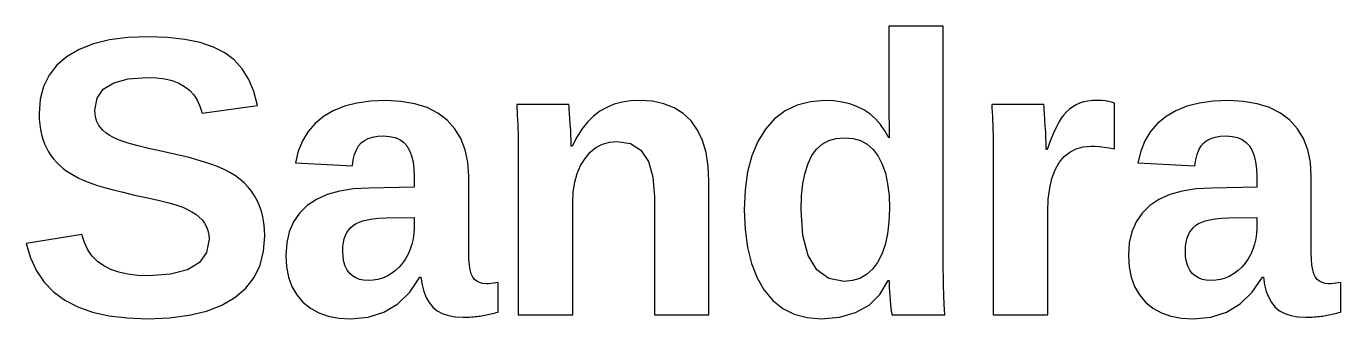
# Model space of a CAD drawing. Header units: metres. Extents: x 18 to 589, y 31 to 387.
# Drawn here: x 247.93 to 284.61, y 320.57 to 328.73 of the extents above; entities that cross this region are included whole.
import ezdxf

# ---------------------------------------------------------------- set-up
doc = ezdxf.new("R2010")
doc.units = ezdxf.units.M

msp = doc.modelspace()

# ---------------------------------------------------------------- linework, layer by layer
for p, q in [((273.518, 328.729), (271.994, 328.729)), ((271.994, 328.729), (271.994, 326.586)), ((273.518, 321.958), (273.518, 328.729)), ((250.253, 328.348), (249.8, 328.238)), ((250.763, 328.414), (250.253, 328.348)), ((251.329, 328.436), (250.763, 328.414)), ((251.869, 328.418), (251.329, 328.436)), ((252.353, 328.365), (251.869, 328.418)), ((252.78, 328.276), (252.353, 328.365)), ((249.404, 328.083), (249.064, 327.885)), ((249.8, 328.238), (249.404, 328.083)), ((253.15, 328.151), (252.78, 328.276)), ((253.464, 327.991), (253.15, 328.151)), ((253.729, 327.79), (253.464, 327.991)), ((248.784, 327.645), (248.566, 327.367)), ((249.064, 327.885), (248.784, 327.645)), ((253.953, 327.542), (253.729, 327.79)), ((248.566, 327.367), (248.41, 327.05)), ((250.366, 327.156), (250.773, 327.265)), ((250.773, 327.265), (251.296, 327.302)), ((251.296, 327.302), (251.557, 327.292)), ((251.557, 327.292), (251.792, 327.262)), ((251.792, 327.262), (252.002, 327.212)), ((252.002, 327.212), (252.187, 327.142)), ((254.137, 327.248), (253.953, 327.542)), ((254.28, 326.908), (254.137, 327.248)), ((248.41, 327.05), (248.317, 326.693)), ((249.901, 326.719), (250.075, 326.974)), ((250.075, 326.974), (250.366, 327.156)), ((252.187, 327.142), (252.346, 327.052)), ((252.346, 327.052), (252.483, 326.943)), ((252.483, 326.943), (252.6, 326.814)), ((254.383, 326.521), (254.28, 326.908)), ((248.317, 326.693), (248.286, 326.298)), ((249.842, 326.391), (249.901, 326.719)), ((252.6, 326.814), (252.697, 326.665)), ((252.697, 326.665), (252.774, 326.497)), ((252.774, 326.497), (252.832, 326.309)), ((252.832, 326.309), (254.383, 326.521)), ((256.804, 326.497), (256.493, 326.373)), ((257.152, 326.586), (256.804, 326.497)), ((257.537, 326.639), (257.152, 326.586)), ((257.959, 326.656), (257.537, 326.639)), ((258.383, 326.634), (257.959, 326.656)), ((258.767, 326.569), (258.383, 326.634)), ((259.11, 326.459), (258.767, 326.569)), ((263.066, 326.548), (261.612, 326.548)), ((261.612, 326.548), (261.618, 326.45)), ((263.073, 326.493), (263.066, 326.548)), ((263.08, 326.41), (263.073, 326.493)), ((264.127, 326.467), (263.934, 326.358)), ((264.335, 326.552), (264.127, 326.467)), ((264.558, 326.613), (264.335, 326.552)), ((264.795, 326.65), (264.558, 326.613)), ((265.046, 326.662), (264.795, 326.65)), ((265.402, 326.639), (265.046, 326.662)), ((265.723, 326.57), (265.402, 326.639)), ((266.009, 326.455), (265.723, 326.57)), ((269.435, 326.529), (269.101, 326.37)), ((269.808, 326.625), (269.435, 326.529)), ((270.22, 326.656), (269.808, 326.625)), ((270.463, 326.646), (270.22, 326.656)), ((270.692, 326.615), (270.463, 326.646)), ((270.907, 326.563), (270.692, 326.615)), ((271.109, 326.49), (270.907, 326.563)), ((271.297, 326.396), (271.109, 326.49)), ((271.994, 326.586), (272.005, 325.62)), ((276.322, 326.548), (274.868, 326.548)), ((274.868, 326.548), (274.874, 326.445)), ((276.329, 326.493), (276.322, 326.548)), ((276.336, 326.406), (276.329, 326.493)), ((277.129, 326.486), (277.042, 326.421)), ((277.222, 326.54), (277.129, 326.486)), ((277.322, 326.584), (277.222, 326.54)), ((277.432, 326.618), (277.322, 326.584)), ((277.552, 326.642), (277.432, 326.618)), ((277.681, 326.657), (277.552, 326.642)), ((277.819, 326.662), (277.681, 326.657)), ((277.932, 326.658), (277.819, 326.662)), ((278.035, 326.649), (277.932, 326.658)), ((278.13, 326.632), (278.035, 326.649)), ((278.215, 326.61), (278.13, 326.632)), ((278.291, 326.58), (278.215, 326.61)), ((278.291, 325.306), (278.291, 326.58)), ((280.317, 326.497), (280.007, 326.373)), ((280.665, 326.586), (280.317, 326.497)), ((281.05, 326.639), (280.665, 326.586)), ((281.472, 326.656), (281.05, 326.639)), ((281.896, 326.634), (281.472, 326.656)), ((282.28, 326.569), (281.896, 326.634)), ((282.623, 326.459), (282.28, 326.569)), ((248.286, 326.298), (248.29, 326.139)), ((248.29, 326.139), (248.302, 325.988)), ((249.849, 326.276), (249.842, 326.391)), ((249.867, 326.169), (249.849, 326.276)), ((249.898, 326.072), (249.867, 326.169)), ((256.22, 326.214), (255.985, 326.021)), ((256.493, 326.373), (256.22, 326.214)), ((259.412, 326.306), (259.11, 326.459)), ((259.673, 326.108), (259.412, 326.306)), ((259.89, 325.871), (259.673, 326.108)), ((261.618, 326.45), (261.624, 326.347)), ((261.624, 326.347), (261.63, 326.239)), ((261.63, 326.239), (261.636, 326.126)), ((261.636, 326.126), (261.641, 326.008)), ((263.089, 326.3), (263.08, 326.41)), ((263.099, 326.162), (263.089, 326.3)), ((263.109, 325.997), (263.099, 326.162)), ((263.753, 326.222), (263.586, 326.056)), ((263.934, 326.358), (263.753, 326.222)), ((266.261, 326.294), (266.009, 326.455)), ((266.478, 326.087), (266.261, 326.294)), ((268.807, 326.148), (268.552, 325.862)), ((269.101, 326.37), (268.807, 326.148)), ((271.47, 326.282), (271.297, 326.396)), ((271.626, 326.147), (271.47, 326.282)), ((271.765, 325.992), (271.626, 326.147)), ((274.874, 326.445), (274.88, 326.336)), ((274.88, 326.336), (274.886, 326.222)), ((274.886, 326.222), (274.892, 326.102)), ((274.892, 326.102), (274.898, 325.976)), ((276.345, 326.287), (276.336, 326.406)), ((276.355, 326.136), (276.345, 326.287)), ((276.365, 325.954), (276.355, 326.136)), ((276.81, 326.165), (276.739, 326.05)), ((276.882, 326.261), (276.81, 326.165)), ((276.959, 326.346), (276.882, 326.261)), ((277.042, 326.421), (276.959, 326.346)), ((279.733, 326.214), (279.498, 326.021)), ((280.007, 326.373), (279.733, 326.214)), ((282.925, 326.306), (282.623, 326.459)), ((283.186, 326.108), (282.925, 326.306)), ((283.403, 325.871), (283.186, 326.108)), ((248.302, 325.988), (248.324, 325.843)), ((248.324, 325.843), (248.353, 325.706)), ((249.941, 325.983), (249.898, 326.072)), ((249.997, 325.902), (249.941, 325.983)), ((250.065, 325.829), (249.997, 325.902)), ((250.145, 325.759), (250.065, 325.829)), ((250.236, 325.695), (250.145, 325.759)), ((255.789, 325.794), (255.632, 325.534)), ((255.985, 326.021), (255.789, 325.794)), ((260.058, 325.596), (259.89, 325.871)), ((261.641, 326.008), (261.646, 325.881)), ((261.646, 325.881), (261.65, 325.74)), ((261.65, 325.74), (261.653, 325.585)), ((263.119, 325.829), (263.109, 325.997)), ((263.126, 325.684), (263.119, 325.829)), ((263.43, 325.861), (263.288, 325.636)), ((263.586, 326.056), (263.43, 325.861)), ((266.658, 325.835), (266.478, 326.087)), ((266.797, 325.542), (266.658, 325.835)), ((268.552, 325.862), (268.34, 325.517)), ((271.888, 325.816), (271.765, 325.992)), ((271.994, 325.62), (271.888, 325.816)), ((274.898, 325.976), (274.902, 325.84)), ((274.902, 325.84), (274.906, 325.692)), ((276.375, 325.769), (276.365, 325.954)), ((276.382, 325.61), (276.375, 325.769)), ((276.584, 325.731), (276.501, 325.527)), ((276.663, 325.905), (276.584, 325.731)), ((276.739, 326.05), (276.663, 325.905)), ((279.302, 325.794), (279.145, 325.534)), ((279.498, 326.021), (279.302, 325.794)), ((283.572, 325.596), (283.403, 325.871)), ((248.353, 325.706), (248.391, 325.577)), ((248.391, 325.577), (248.437, 325.454)), ((248.437, 325.454), (248.489, 325.338)), ((250.34, 325.635), (250.236, 325.695)), ((250.455, 325.579), (250.34, 325.635)), ((250.602, 325.524), (250.455, 325.579)), ((250.798, 325.462), (250.602, 325.524)), ((251.045, 325.396), (250.798, 325.462)), ((251.341, 325.323), (251.045, 325.396)), ((255.632, 325.534), (255.514, 325.241)), ((257.138, 325.282), (257.199, 325.389)), ((257.199, 325.389), (257.272, 325.476)), ((257.272, 325.476), (257.361, 325.546)), ((257.361, 325.546), (257.467, 325.6)), ((257.467, 325.6), (257.591, 325.638)), ((257.591, 325.638), (257.733, 325.661)), ((257.733, 325.661), (257.894, 325.669)), ((257.894, 325.669), (258.066, 325.658)), ((258.066, 325.658), (258.217, 325.624)), ((258.217, 325.624), (258.349, 325.568)), ((258.349, 325.568), (258.459, 325.49)), ((258.459, 325.49), (258.55, 325.39)), ((258.55, 325.39), (258.622, 325.266)), ((260.179, 325.285), (260.058, 325.596)), ((261.653, 325.585), (261.655, 325.417)), ((261.655, 325.417), (261.655, 325.235)), ((263.132, 325.561), (263.126, 325.684)), ((263.135, 325.46), (263.132, 325.561)), ((263.136, 325.381), (263.135, 325.46)), ((263.158, 325.381), (263.136, 325.381)), ((263.288, 325.636), (263.158, 325.381)), ((263.824, 325.346), (264.003, 325.441)), ((264.003, 325.441), (264.198, 325.498)), ((264.198, 325.498), (264.411, 325.517)), ((264.411, 325.517), (264.788, 325.455)), ((264.788, 325.455), (265.081, 325.27)), ((266.897, 325.205), (266.797, 325.542)), ((268.34, 325.517), (268.175, 325.119)), ((269.983, 325.302), (270.14, 325.441)), ((270.14, 325.441), (270.322, 325.541)), ((270.322, 325.541), (270.53, 325.6)), ((270.53, 325.6), (270.762, 325.62)), ((270.762, 325.62), (270.998, 325.6)), ((270.998, 325.6), (271.209, 325.538)), ((271.209, 325.538), (271.396, 325.436)), ((271.396, 325.436), (271.559, 325.292)), ((272.005, 325.62), (271.994, 325.62)), ((274.906, 325.692), (274.909, 325.531)), ((274.909, 325.531), (274.911, 325.357)), ((276.388, 325.478), (276.382, 325.61)), ((276.391, 325.373), (276.388, 325.478)), ((276.392, 325.295), (276.391, 325.373)), ((276.501, 325.527), (276.414, 325.295)), ((277.225, 325.313), (277.422, 325.368)), ((277.422, 325.368), (277.64, 325.387)), ((277.64, 325.387), (277.756, 325.384)), ((277.756, 325.384), (277.88, 325.374)), ((277.88, 325.374), (278.01, 325.358)), ((279.145, 325.534), (279.028, 325.241)), ((280.651, 325.282), (280.712, 325.389)), ((280.712, 325.389), (280.786, 325.476)), ((280.786, 325.476), (280.874, 325.546)), ((280.874, 325.546), (280.98, 325.6)), ((280.98, 325.6), (281.104, 325.638)), ((281.104, 325.638), (281.247, 325.661)), ((281.247, 325.661), (281.407, 325.669)), ((281.407, 325.669), (281.579, 325.658)), ((281.579, 325.658), (281.731, 325.624)), ((281.731, 325.624), (281.862, 325.568)), ((281.862, 325.568), (281.973, 325.49)), ((281.973, 325.49), (282.063, 325.39)), ((282.063, 325.39), (282.136, 325.266)), ((283.692, 325.285), (283.572, 325.596)), ((248.489, 325.338), (248.548, 325.229)), ((248.548, 325.229), (248.614, 325.125)), ((248.614, 325.125), (248.687, 325.029)), ((248.687, 325.029), (248.766, 324.938)), ((251.687, 325.246), (251.341, 325.323)), ((252.102, 325.154), (251.687, 325.246)), ((252.468, 325.065), (252.102, 325.154)), ((252.783, 324.979), (252.468, 325.065)), ((255.514, 325.241), (255.436, 324.915)), ((257.026, 324.839), (257.051, 325.007)), ((257.051, 325.007), (257.088, 325.154)), ((257.088, 325.154), (257.138, 325.282)), ((258.622, 325.266), (258.678, 325.119)), ((258.678, 325.119), (258.719, 324.948)), ((260.251, 324.937), (260.179, 325.285)), ((261.655, 325.235), (261.655, 320.678)), ((263.397, 324.842), (263.519, 325.042)), ((263.519, 325.042), (263.663, 325.213)), ((263.663, 325.213), (263.824, 325.346)), ((265.081, 325.27), (265.29, 324.96)), ((266.957, 324.826), (266.897, 325.205)), ((268.175, 325.119), (268.057, 324.669)), ((269.744, 324.904), (269.851, 325.124)), ((269.851, 325.124), (269.983, 325.302)), ((271.559, 325.292), (271.698, 325.108)), ((271.698, 325.108), (271.812, 324.885)), ((274.911, 325.357), (274.911, 325.17)), ((274.911, 325.17), (274.911, 320.678)), ((276.414, 325.295), (276.392, 325.295)), ((276.753, 324.926), (276.89, 325.092)), ((276.89, 325.092), (277.047, 325.221)), ((277.047, 325.221), (277.225, 325.313)), ((278.01, 325.358), (278.147, 325.335)), ((278.147, 325.335), (278.291, 325.306)), ((279.028, 325.241), (278.949, 324.915)), ((280.539, 324.839), (280.564, 325.007)), ((280.564, 325.007), (280.602, 325.154)), ((280.602, 325.154), (280.651, 325.282)), ((282.136, 325.266), (282.192, 325.119)), ((282.192, 325.119), (282.232, 324.948)), ((283.764, 324.937), (283.692, 325.285)), ((248.766, 324.938), (248.852, 324.853)), ((248.852, 324.853), (248.944, 324.773)), ((248.944, 324.773), (249.043, 324.699)), ((249.043, 324.699), (249.148, 324.63)), ((249.148, 324.63), (249.259, 324.566)), ((253.048, 324.895), (252.783, 324.979)), ((253.263, 324.815), (253.048, 324.895)), ((253.445, 324.733), (253.263, 324.815)), ((253.611, 324.646), (253.445, 324.733)), ((253.761, 324.553), (253.611, 324.646)), ((255.436, 324.915), (257.026, 324.839)), ((258.719, 324.948), (258.743, 324.753)), ((258.743, 324.753), (258.751, 324.535)), ((260.275, 324.551), (260.251, 324.937)), ((263.302, 324.62), (263.397, 324.842)), ((265.29, 324.96), (265.416, 324.528)), ((266.977, 324.405), (266.957, 324.826)), ((268.057, 324.669), (267.987, 324.165)), ((269.6, 324.34), (269.66, 324.643)), ((269.66, 324.643), (269.744, 324.904)), ((271.812, 324.885), (271.901, 324.628)), ((271.901, 324.628), (271.965, 324.335)), ((276.55, 324.486), (276.639, 324.723)), ((276.639, 324.723), (276.753, 324.926)), ((278.949, 324.915), (280.539, 324.839)), ((282.232, 324.948), (282.256, 324.753)), ((282.256, 324.753), (282.264, 324.535)), ((283.788, 324.551), (283.764, 324.937)), ((249.259, 324.566), (249.375, 324.505)), ((249.375, 324.505), (249.497, 324.447)), ((249.497, 324.447), (249.624, 324.393)), ((249.624, 324.393), (249.756, 324.343)), ((249.756, 324.343), (249.911, 324.291)), ((249.911, 324.291), (250.108, 324.232)), ((253.896, 324.456), (253.761, 324.553)), ((254.014, 324.353), (253.896, 324.456)), ((254.12, 324.244), (254.014, 324.353)), ((258.751, 324.535), (258.751, 324.237)), ((260.275, 322.414), (260.275, 324.551)), ((263.193, 324.111), (263.234, 324.376)), ((263.234, 324.376), (263.302, 324.62)), ((265.416, 324.528), (265.458, 323.971)), ((266.977, 320.678), (266.977, 324.405)), ((269.564, 323.995), (269.6, 324.34)), ((271.965, 324.335), (272.003, 324.008)), ((276.486, 324.212), (276.55, 324.486)), ((282.264, 324.535), (282.264, 324.237)), ((283.788, 322.414), (283.788, 324.551)), ((250.108, 324.232), (250.347, 324.168)), ((250.347, 324.168), (250.627, 324.097)), ((250.627, 324.097), (250.949, 324.02)), ((250.949, 324.02), (251.321, 323.942)), ((251.321, 323.942), (251.641, 323.869)), ((254.215, 324.126), (254.12, 324.244)), ((254.299, 324.001), (254.215, 324.126)), ((254.374, 323.866), (254.299, 324.001)), ((256.023, 323.899), (255.764, 323.727)), ((256.325, 324.034), (256.023, 323.899)), ((256.669, 324.132), (256.325, 324.034)), ((257.057, 324.192), (256.669, 324.132)), ((257.487, 324.215), (257.057, 324.192)), ((258.751, 324.237), (257.487, 324.215)), ((263.18, 323.824), (263.193, 324.111)), ((265.458, 323.971), (265.458, 320.678)), ((267.987, 324.165), (267.963, 323.608)), ((269.553, 323.608), (269.564, 323.995)), ((272.003, 324.008), (272.016, 323.645)), ((276.436, 323.559), (276.448, 323.903)), ((276.448, 323.903), (276.486, 324.212)), ((279.537, 323.899), (279.278, 323.727)), ((279.838, 324.034), (279.537, 323.899)), ((280.183, 324.132), (279.838, 324.034)), ((280.57, 324.192), (280.183, 324.132)), ((281, 324.215), (280.57, 324.192)), ((282.264, 324.237), (281, 324.215)), ((251.641, 323.869), (251.909, 323.8)), ((251.909, 323.8), (252.126, 323.737)), ((252.126, 323.737), (252.292, 323.678)), ((252.292, 323.678), (252.426, 323.619)), ((252.426, 323.619), (252.547, 323.554)), ((252.547, 323.554), (252.655, 323.483)), ((254.437, 323.724), (254.374, 323.866)), ((254.49, 323.573), (254.437, 323.724)), ((254.531, 323.413), (254.49, 323.573)), ((255.764, 323.727), (255.55, 323.518)), ((263.18, 320.678), (263.18, 323.824)), ((267.963, 323.608), (267.985, 323.058)), ((269.6, 322.889), (269.553, 323.608)), ((272.016, 323.645), (272.002, 323.273)), ((276.436, 320.678), (276.436, 323.559)), ((279.278, 323.727), (279.064, 323.518)), ((252.655, 323.483), (252.751, 323.407)), ((252.751, 323.407), (252.834, 323.325)), ((252.834, 323.325), (252.904, 323.236)), ((252.904, 323.236), (252.958, 323.138)), ((254.56, 323.245), (254.531, 323.413)), ((254.578, 323.067), (254.56, 323.245)), ((255.384, 323.275), (255.265, 322.998)), ((255.55, 323.518), (255.384, 323.275)), ((256.987, 323.118), (257.054, 323.176)), ((257.054, 323.176), (257.131, 323.226)), ((257.131, 323.226), (257.215, 323.268)), ((257.215, 323.268), (257.317, 323.303)), ((257.317, 323.303), (257.443, 323.333)), ((257.443, 323.333), (257.594, 323.356)), ((257.594, 323.356), (257.769, 323.373)), ((257.769, 323.373), (257.969, 323.385)), ((257.969, 323.385), (258.751, 323.396)), ((258.751, 323.396), (258.751, 323.098)), ((272.002, 323.273), (271.963, 322.936)), ((278.897, 323.275), (278.779, 322.998)), ((279.064, 323.518), (278.897, 323.275)), ((280.5, 323.118), (280.568, 323.176)), ((280.568, 323.176), (280.644, 323.226)), ((280.644, 323.226), (280.729, 323.268)), ((280.729, 323.268), (280.83, 323.303)), ((280.83, 323.303), (280.956, 323.333)), ((280.956, 323.333), (281.107, 323.356)), ((281.107, 323.356), (281.283, 323.373)), ((281.283, 323.373), (281.483, 323.385)), ((281.483, 323.385), (282.264, 323.396)), ((282.264, 323.396), (282.264, 323.098)), ((249.474, 322.924), (247.927, 322.669)), ((249.548, 322.694), (249.474, 322.924)), ((252.958, 323.138), (252.996, 323.03)), ((252.996, 323.03), (253.019, 322.914)), ((253.019, 322.914), (253.027, 322.788)), ((254.551, 322.453), (254.584, 322.881)), ((254.584, 322.881), (254.578, 323.067)), ((255.265, 322.998), (255.194, 322.685)), ((256.778, 322.697), (256.802, 322.801)), ((256.802, 322.801), (256.834, 322.895)), ((256.834, 322.895), (256.876, 322.978)), ((256.876, 322.978), (256.927, 323.052)), ((256.927, 323.052), (256.987, 323.118)), ((258.724, 322.796), (258.69, 322.65)), ((258.744, 322.945), (258.724, 322.796)), ((258.751, 323.098), (258.744, 322.945)), ((267.985, 323.058), (268.052, 322.559)), ((269.744, 322.33), (269.6, 322.889)), ((271.963, 322.936), (271.896, 322.635)), ((278.779, 322.998), (278.707, 322.685)), ((280.292, 322.697), (280.315, 322.801)), ((280.315, 322.801), (280.348, 322.895)), ((280.348, 322.895), (280.39, 322.978)), ((280.39, 322.978), (280.441, 323.052)), ((280.441, 323.052), (280.5, 323.118)), ((282.237, 322.796), (282.204, 322.65)), ((282.257, 322.945), (282.237, 322.796)), ((282.264, 323.098), (282.257, 322.945)), ((247.927, 322.669), (248.047, 322.267)), ((249.647, 322.491), (249.548, 322.694)), ((249.77, 322.315), (249.647, 322.491)), ((253.027, 322.788), (252.96, 322.421)), ((254.451, 322.067), (254.551, 322.453)), ((255.194, 322.685), (255.17, 322.338)), ((256.76, 322.457), (256.764, 322.582)), ((256.767, 322.299), (256.76, 322.457)), ((256.764, 322.582), (256.778, 322.697)), ((258.643, 322.507), (258.583, 322.368)), ((258.69, 322.65), (258.643, 322.507)), ((268.052, 322.559), (268.164, 322.112)), ((271.896, 322.635), (271.804, 322.369)), ((278.707, 322.685), (278.684, 322.338)), ((280.273, 322.457), (280.278, 322.582)), ((280.281, 322.299), (280.273, 322.457)), ((280.278, 322.582), (280.292, 322.697)), ((282.156, 322.507), (282.096, 322.368)), ((282.204, 322.65), (282.156, 322.507)), ((248.047, 322.267), (248.214, 321.909)), ((249.916, 322.165), (249.77, 322.315)), ((250.087, 322.042), (249.916, 322.165)), ((252.759, 322.136), (252.423, 321.932)), ((252.96, 322.421), (252.759, 322.136)), ((254.284, 321.723), (254.451, 322.067)), ((255.17, 322.338), (255.189, 322.017)), ((256.791, 322.158), (256.767, 322.299)), ((256.829, 322.033), (256.791, 322.158)), ((258.428, 322.116), (258.335, 322.008)), ((258.51, 322.236), (258.428, 322.116)), ((258.583, 322.368), (258.51, 322.236)), ((260.28, 322.229), (260.275, 322.414)), ((260.293, 322.068), (260.28, 322.229)), ((260.315, 321.932), (260.293, 322.068)), ((268.164, 322.112), (268.321, 321.715)), ((269.984, 321.931), (269.744, 322.33)), ((271.685, 322.14), (271.541, 321.95)), ((271.804, 322.369), (271.685, 322.14)), ((278.684, 322.338), (278.703, 322.017)), ((280.304, 322.158), (280.281, 322.299)), ((280.342, 322.033), (280.304, 322.158)), ((281.941, 322.116), (281.848, 322.008)), ((282.024, 322.236), (281.941, 322.116)), ((282.096, 322.368), (282.024, 322.236)), ((283.793, 322.229), (283.788, 322.414)), ((283.806, 322.068), (283.793, 322.229)), ((283.828, 321.932), (283.806, 322.068)), ((248.214, 321.909), (248.429, 321.593)), ((250.283, 321.944), (250.087, 322.042)), ((250.508, 321.867), (250.283, 321.944)), ((250.76, 321.812), (250.508, 321.867)), ((251.041, 321.779), (250.76, 321.812)), ((251.351, 321.768), (251.041, 321.779)), ((251.954, 321.809), (251.351, 321.768)), ((252.423, 321.932), (251.954, 321.809)), ((254.051, 321.422), (254.284, 321.723)), ((255.189, 322.017), (255.247, 321.726)), ((255.247, 321.726), (255.342, 321.465)), ((256.883, 321.926), (256.829, 322.033)), ((256.952, 321.836), (256.883, 321.926)), ((257.034, 321.763), (256.952, 321.836)), ((257.127, 321.706), (257.034, 321.763)), ((257.229, 321.665), (257.127, 321.706)), ((257.872, 321.703), (257.741, 321.664)), ((257.998, 321.758), (257.872, 321.703)), ((258.119, 321.828), (257.998, 321.758)), ((258.232, 321.912), (258.119, 321.828)), ((258.335, 322.008), (258.232, 321.912)), ((258.626, 321.309), (258.908, 321.725)), ((258.908, 321.725), (258.941, 321.725)), ((258.941, 321.725), (258.971, 321.516)), ((260.346, 321.82), (260.315, 321.932)), ((260.386, 321.733), (260.346, 321.82)), ((260.437, 321.666), (260.386, 321.733)), ((268.321, 321.715), (268.522, 321.37)), ((270.32, 321.691), (269.984, 321.931)), ((271.19, 321.696), (270.982, 321.632)), ((271.376, 321.801), (271.19, 321.696)), ((271.541, 321.95), (271.376, 321.801)), ((273.52, 321.734), (273.518, 321.958)), ((273.525, 321.493), (273.52, 321.734)), ((278.703, 322.017), (278.76, 321.726)), ((278.76, 321.726), (278.855, 321.465)), ((280.396, 321.926), (280.342, 322.033)), ((280.466, 321.836), (280.396, 321.926)), ((280.548, 321.763), (280.466, 321.836)), ((280.64, 321.706), (280.548, 321.763)), ((280.743, 321.665), (280.64, 321.706)), ((281.386, 321.703), (281.255, 321.664)), ((281.511, 321.758), (281.386, 321.703)), ((281.632, 321.828), (281.511, 321.758)), ((281.745, 321.912), (281.632, 321.828)), ((281.848, 322.008), (281.745, 321.912)), ((282.139, 321.309), (282.421, 321.725)), ((282.421, 321.725), (282.454, 321.725)), ((282.454, 321.725), (282.484, 321.516)), ((283.86, 321.82), (283.828, 321.932)), ((283.9, 321.733), (283.86, 321.82)), ((283.95, 321.666), (283.9, 321.733)), ((248.429, 321.593), (248.691, 321.32)), ((253.751, 321.164), (254.051, 321.422)), ((255.342, 321.465), (255.476, 321.234)), ((257.342, 321.641), (257.229, 321.665)), ((257.465, 321.633), (257.342, 321.641)), ((257.606, 321.641), (257.465, 321.633)), ((257.741, 321.664), (257.606, 321.641)), ((258.971, 321.516), (259.019, 321.329)), ((259.019, 321.329), (259.085, 321.163)), ((260.499, 321.613), (260.437, 321.666)), ((260.574, 321.576), (260.499, 321.613)), ((260.66, 321.553), (260.574, 321.576)), ((260.758, 321.546), (260.66, 321.553)), ((260.827, 321.547), (260.758, 321.546)), ((260.895, 321.551), (260.827, 321.547)), ((260.962, 321.558), (260.895, 321.551)), ((261.029, 321.567), (260.962, 321.558)), ((261.094, 321.579), (261.029, 321.567)), ((261.094, 320.754), (261.094, 321.579)), ((268.522, 321.37), (268.764, 321.082)), ((270.751, 321.611), (270.32, 321.691)), ((270.982, 321.632), (270.751, 321.611)), ((271.75, 321.25), (271.983, 321.633)), ((271.983, 321.633), (272.005, 321.633)), ((272.005, 321.633), (272.006, 321.542)), ((272.006, 321.542), (272.009, 321.441)), ((272.009, 321.441), (272.015, 321.332)), ((272.015, 321.332), (272.024, 321.214)), ((273.534, 321.237), (273.525, 321.493)), ((278.855, 321.465), (278.989, 321.234)), ((280.855, 321.641), (280.743, 321.665)), ((280.978, 321.633), (280.855, 321.641)), ((281.119, 321.641), (280.978, 321.633)), ((281.255, 321.664), (281.119, 321.641)), ((282.484, 321.516), (282.532, 321.329)), ((282.532, 321.329), (282.598, 321.163)), ((284.013, 321.613), (283.95, 321.666)), ((284.087, 321.576), (284.013, 321.613)), ((284.173, 321.553), (284.087, 321.576)), ((284.271, 321.546), (284.173, 321.553)), ((284.34, 321.547), (284.271, 321.546)), ((284.408, 321.551), (284.34, 321.547)), ((284.476, 321.558), (284.408, 321.551)), ((284.542, 321.567), (284.476, 321.558)), ((284.608, 321.579), (284.542, 321.567)), ((284.608, 320.754), (284.608, 321.579)), ((248.691, 321.32), (249.002, 321.09)), ((249.002, 321.09), (249.361, 320.903)), ((253.387, 320.95), (253.751, 321.164)), ((255.476, 321.234), (255.648, 321.033)), ((255.648, 321.033), (255.854, 320.866)), ((257.905, 320.754), (258.292, 320.985)), ((258.292, 320.985), (258.626, 321.309)), ((259.085, 321.163), (259.168, 321.018)), ((259.168, 321.018), (259.269, 320.895)), ((268.764, 321.082), (269.043, 320.858)), ((271.446, 320.952), (271.75, 321.25)), ((272.024, 321.214), (272.035, 321.088)), ((272.035, 321.088), (272.046, 320.966)), ((272.046, 320.966), (272.057, 320.865)), ((273.546, 320.965), (273.534, 321.237)), ((273.562, 320.678), (273.546, 320.965)), ((278.989, 321.234), (279.161, 321.033)), ((279.161, 321.033), (279.367, 320.866)), ((281.419, 320.754), (281.805, 320.985)), ((281.805, 320.985), (282.139, 321.309)), ((282.598, 321.163), (282.681, 321.018)), ((282.681, 321.018), (282.782, 320.895)), ((249.361, 320.903), (249.771, 320.757)), ((249.771, 320.757), (250.233, 320.653)), ((250.233, 320.653), (250.745, 320.59)), ((251.307, 320.57), (251.921, 320.593)), ((251.921, 320.593), (252.472, 320.665)), ((252.472, 320.665), (252.96, 320.783)), ((252.96, 320.783), (253.387, 320.95)), ((255.854, 320.866), (256.089, 320.736)), ((256.089, 320.736), (256.355, 320.644)), ((256.355, 320.644), (256.651, 320.588)), ((256.977, 320.57), (257.467, 320.616)), ((257.467, 320.616), (257.905, 320.754)), ((259.269, 320.895), (259.39, 320.793)), ((259.39, 320.793), (259.536, 320.714)), ((259.536, 320.714), (259.706, 320.658)), ((259.706, 320.658), (259.9, 320.624)), ((259.9, 320.624), (260.118, 320.613)), ((260.118, 320.613), (260.181, 320.613)), ((260.181, 320.613), (260.241, 320.615)), ((260.241, 320.615), (260.298, 320.617)), ((260.298, 320.617), (260.352, 320.62)), ((260.352, 320.62), (260.403, 320.624)), ((260.403, 320.624), (260.451, 320.628)), ((260.451, 320.628), (260.498, 320.633)), ((260.498, 320.633), (260.544, 320.639)), ((260.544, 320.639), (260.589, 320.645)), ((260.589, 320.645), (260.633, 320.651)), ((260.633, 320.651), (260.677, 320.658)), ((260.677, 320.658), (260.72, 320.666)), ((260.72, 320.666), (260.763, 320.674)), ((260.763, 320.674), (260.807, 320.684)), ((260.807, 320.684), (260.85, 320.694)), ((260.85, 320.694), (260.895, 320.705)), ((260.895, 320.705), (260.941, 320.717)), ((260.941, 320.717), (260.99, 320.729)), ((260.99, 320.729), (261.041, 320.741)), ((261.041, 320.741), (261.094, 320.754)), ((261.655, 320.678), (263.18, 320.678)), ((265.458, 320.678), (266.977, 320.678)), ((269.043, 320.858), (269.36, 320.698)), ((269.36, 320.698), (269.714, 320.602)), ((269.714, 320.602), (270.106, 320.57)), ((270.106, 320.57), (270.624, 320.612)), ((270.624, 320.612), (271.07, 320.74)), ((271.07, 320.74), (271.446, 320.952)), ((272.057, 320.865), (272.067, 320.783)), ((272.067, 320.783), (272.077, 320.72)), ((272.077, 320.72), (272.086, 320.678)), ((272.086, 320.678), (273.562, 320.678)), ((274.911, 320.678), (276.436, 320.678)), ((279.367, 320.866), (279.603, 320.736)), ((279.603, 320.736), (279.869, 320.644)), ((279.869, 320.644), (280.164, 320.588)), ((280.49, 320.57), (280.98, 320.616)), ((280.98, 320.616), (281.419, 320.754)), ((282.782, 320.895), (282.904, 320.793)), ((282.904, 320.793), (283.049, 320.714)), ((283.049, 320.714), (283.219, 320.658)), ((283.219, 320.658), (283.413, 320.624)), ((283.413, 320.624), (283.631, 320.613)), ((283.631, 320.613), (283.695, 320.613)), ((283.695, 320.613), (283.755, 320.615)), ((283.755, 320.615), (283.812, 320.617)), ((283.812, 320.617), (283.866, 320.62)), ((283.866, 320.62), (283.916, 320.624)), ((283.916, 320.624), (283.964, 320.628)), ((283.964, 320.628), (284.011, 320.633)), ((284.011, 320.633), (284.058, 320.639)), ((284.058, 320.639), (284.103, 320.645)), ((284.103, 320.645), (284.147, 320.651)), ((284.147, 320.651), (284.19, 320.658)), ((284.19, 320.658), (284.233, 320.666)), ((284.233, 320.666), (284.277, 320.674)), ((284.277, 320.674), (284.32, 320.684)), ((284.32, 320.684), (284.363, 320.694)), ((284.363, 320.694), (284.408, 320.705)), ((284.408, 320.705), (284.455, 320.717)), ((284.455, 320.717), (284.503, 320.729)), ((284.503, 320.729), (284.554, 320.741)), ((284.554, 320.741), (284.608, 320.754)), ((250.745, 320.59), (251.307, 320.57)), ((256.651, 320.588), (256.977, 320.57)), ((280.164, 320.588), (280.49, 320.57))]:
    msp.add_line(p, q)

doc.saveas('drawing.dxf')
